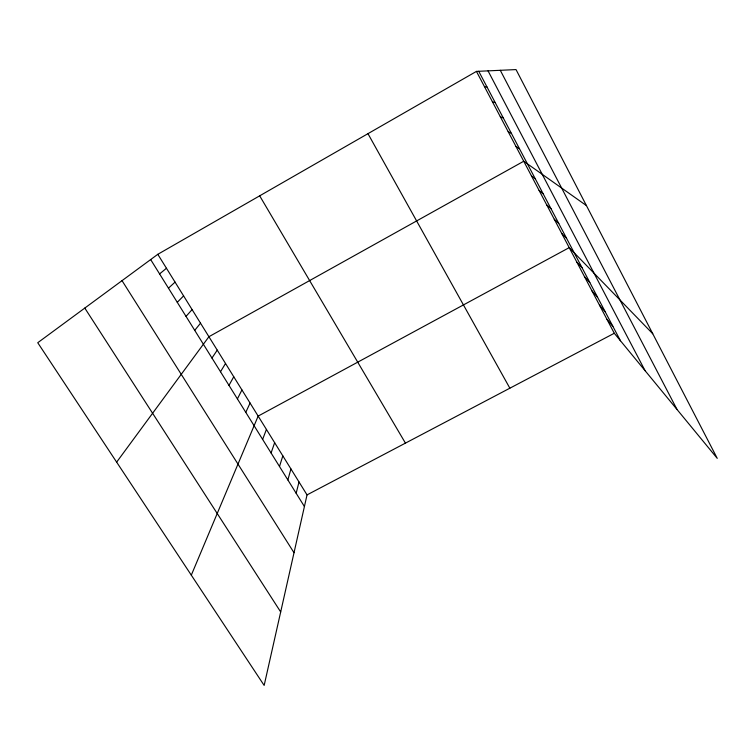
<?xml version="1.0" encoding="UTF-8"?>
<svg xmlns="http://www.w3.org/2000/svg" width="755" height="755" viewBox="0 0 755 755"><rect width="100%" height="100%" fill="white"/><g stroke="black" fill="none" stroke-linecap="round" stroke-linejoin="round"><path stroke-width="1.13" d="M157.804 254.312L307.03 494.893L264.156 685.417L37.75 342.723L157.804 254.312L476.443 71.395L516.033 69.583L717.25 458.361L614.287 333.266L476.443 71.395M296.168 493.26L299.008 481.954M287.863 479.925L290.939 468.949M279.501 466.505L282.823 455.86M271.092 452.991L274.65 442.685M262.627 439.401L266.43 429.425M191.308 575.15L258.153 416.09L569.213 247.64L652.764 333.767M245.781 412.353L250.075 403.057M237.41 398.904L241.94 389.948M228.982 385.361L233.757 376.764M220.498 371.743L225.528 363.495M211.966 358.03L217.251 350.141M116.647 462.135L208.918 336.711L523.734 161.24L586.418 205.577M194.733 330.35L200.528 323.187M186.032 316.383L192.091 309.588M177.274 302.311L183.597 295.894M168.459 288.165L175.056 282.125M159.588 273.914L166.459 268.261M307.03 494.893L614.287 333.266M484.455 86.617L486.994 86.976M492.411 101.736L495.195 102.557M500.32 116.761L503.33 118.035M508.181 131.681L511.418 133.409M515.986 146.508L519.44 148.678M531.435 175.868L535.342 178.907M539.089 190.411L543.213 193.875M546.695 204.86L551.027 208.739M554.255 219.214L558.794 223.508M561.758 233.474L566.505 238.174M576.848 262.145L582.011 267.666M584.436 276.557L589.806 282.483M591.977 290.873L597.545 297.196M599.461 305.095L605.227 311.815M606.897 319.223L612.862 326.33M84.796 308.078L280.69 611.956M122.027 280.652L294.016 552.726M150.66 259.569L304.416 506.52M259.682 195.828L405.444 443.128M367.968 133.663L509.861 388.193M478.745 71.291L620.45 340.75M488.041 70.866L645.091 370.696M500.291 70.309L677.046 409.512"/></g></svg>
